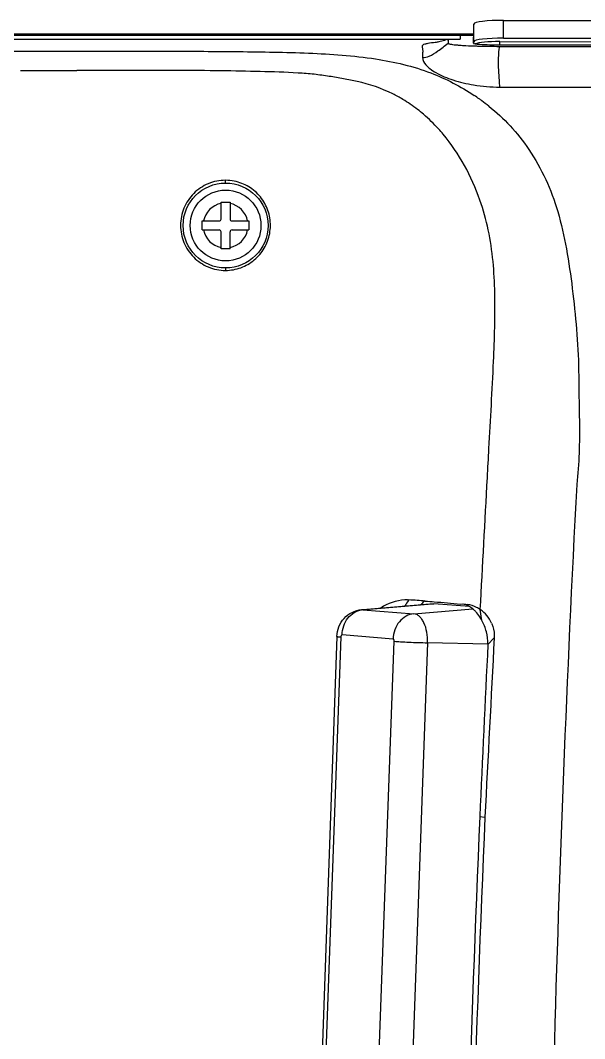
# Model space of a CAD drawing. Header units: millimetres. Extents: x 4086 to 8300, y 123 to 1549.
# Drawn here: x 7766.4 to 7810.2, y 1035.4 to 1114.5 of the extents above; entities that cross this region are included whole.
import ezdxf

# ---------------------------------------------------------------- set-up
doc = ezdxf.new("R2010")
doc.units = ezdxf.units.MM
doc.layers.add('00_COMPONENTS', color=7, linetype='Continuous')

msp = doc.modelspace()

# ---------------------------------------------------------------- linework, layer by layer
at = {"layer": '00_COMPONENTS', "color": 7, "linetype": 'Continuous'}
for p, q in [((7801.62, 1112.712), (7801.62, 1114.228)), ((7803.92, 1113.14), (7803.92, 1114.514)), ((7803.92, 1114.514), (7819.82, 1114.497)), ((7752.092, 1113.36), (7800.542, 1113.357)), ((7800.542, 1113.471), (7801.577, 1113.471)), ((7800.542, 1113.357), (7801.577, 1113.356)), ((7800.542, 1113.357), (7800.542, 1113.053)), ((7801.577, 1113.356), (7801.62, 1113.356)), ((7799.624, 1113.053), (7799.624, 1112.736)), ((7799.624, 1113.053), (7800.542, 1113.053)), ((7801.581, 1112.735), (7801.577, 1113.212)), ((7803.62, 1112.613), (7803.62, 1112.864)), ((7803.62, 1112.864), (7820.12, 1112.846)), ((7803.92, 1113.14), (7819.82, 1113.122)), ((7781.961, 1099.076), (7781.961, 1100.386)), ((7781.961, 1100.386), (7782.661, 1100.386)), ((7782.661, 1100.386), (7782.661, 1099.076)), ((7780.501, 1098.226), (7780.501, 1098.926)), ((7780.501, 1098.926), (7781.811, 1098.926)), ((7780.501, 1098.226), (7781.811, 1098.226)), ((7782.811, 1098.926), (7784.121, 1098.926)), ((7782.811, 1098.226), (7784.121, 1098.226)), ((7784.121, 1098.926), (7784.121, 1098.226)), ((7781.961, 1096.766), (7781.961, 1098.076)), ((7782.661, 1096.766), (7782.661, 1098.076)), ((7782.661, 1096.766), (7781.961, 1096.766)), ((7792.883, 1068.724), (7798.369, 1069.19)), ((7798.496, 1069.19), (7792.984, 1068.724)), ((7796.452, 1069.483), (7796.546, 1069.483)), ((7796.544, 1069.483), (7796.562, 1069.483)), ((7798.369, 1069.19), (7798.496, 1069.19)), ((7801.265, 1068.965), (7798.496, 1069.19)), ((7792.984, 1068.724), (7792.883, 1068.724)), ((7792.984, 1068.724), (7796.946, 1068.402)), ((7796.946, 1068.402), (7801.518, 1068.788)), ((7802.239, 1067.882), (7802.111, 1068.729)), ((7790.967, 1066.643), (7788.671, 1002.71)), ((7791.269, 1066.602), (7788.973, 1002.669)), ((7795.326, 1066.44), (7791.363, 1066.762)), ((7793.112, 1002.332), (7795.408, 1066.266)), ((7798.01, 1066.152), (7795.714, 1002.218)), ((7802.706, 1066.051), (7798.01, 1066.152)), ((7802.706, 1066.03), (7803.194, 1066.534)), ((7802.075, 1052.643), (7802.473, 1052.591))]:
    msp.add_line(p, q, dxfattribs=at)
for radius in [3.3, 2.75]:
    msp.add_circle((7782.311, 1098.576), radius, dxfattribs=at)
for centre, radius, start, end in [((7798.661, 1115.879), 2.985, 286.98476, 288.80944), ((7798.702, 1116.758), 3.825, 282.54259, 283.93941), ((7803.201, 1157.989), 45.487, 267.94525, 268.35464), ((7803.59, 1172.41), 59.914, 268.37865, 270.03218), ((7803.614, 1143.927), 31.314, 268.58921, 270.01821), ((7768.154, 2171.269), 1060.659, 269.902968, 270.140353), ((7776.395, 486.557), 624.068, 89.803219, 90.146108), ((7777.513, 774.917), 335.705, 89.24, 89.82507), ((7803.639, 1121.992), 12.66, 260.70088, 269.92982), ((7792.278, 1094.724), 16.803, 54.56184, 56.13901), ((7790.446, 1098.857), 11.065, 52.17076, 59.35436), ((7792.325, 1094.791), 16.721, 53.72697, 54.56081), ((7792.324, 1094.789), 16.723, 51.32432, 53.72587), ((7790.082, 1098.383), 11.662, 49.23375, 52.18728), ((7782.305, 1098.591), 3.497, 78.69113, 89.98091), ((7782.311, 1098.576), 1.75, 101.53696, 168.46304), ((7782.311, 1098.576), 1.75, 11.53696, 78.46304), ((7781.811, 1099.076), 0.15, 270, 0), ((7782.811, 1099.076), 0.15, 180, 270), ((7782.311, 1098.576), 1.75, 191.53696, 258.46304), ((7781.811, 1098.076), 0.15, 0, 90), ((7782.811, 1098.076), 0.15, 90, 180), ((7782.311, 1098.576), 1.75, 281.53696, 348.46304), ((7782.306, 1098.582), 3.495, 270.0111, 280.08647), ((7796.446, 1065.744), 3.739, 93.16678, 123.74778), ((7796.444, 1065.787), 3.696, 90.38554, 93.1773), ((7801.575, 1065.682), 6.292, 143.42624, 147.8613), ((7796.482, 1059.601), 9.882, 90.1736, 90.35976), ((7790.279, 970.391), 99.291, 85.64072, 86.37207), ((7800.705, 1066.692), 2.475, 63.13485, 80.22617), ((7793.106, 1067.274), 1.455, 94.83641, 98.65315), ((7799.818, 1066.76), 2.65, 40.40664, 45.14631), ((7800.671, 1066.631), 2.545, 55.53638, 63.0666), ((7800.698, 1066.669), 2.498, 23.92465, 55.58754), ((9627.24, 973.35), 1826.887, 177.091886, 177.512393), ((11491.956, 868.699), 3694.063, 176.930067, 177.146614), ((9787.339, 966.62), 1987.127, 177.518866, 178.976907), ((9785.257, 966.686), 1984.644, 177.519184, 178.97764)]:
    msp.add_arc(centre, radius, start, end, dxfattribs=at)
for centre, major_axis, end_param in [((7803.92, 1114.225), (2.3, -0.003), 3.141732), ((7803.92, 1112.851), (2.3, -0.003), 3.141732), ((7803.62, 1112.613), (2, -0.002), 2.832514)]:
    msp.add_ellipse(centre, major_axis=major_axis, ratio=0.125543, start_param=1.570936, end_param=end_param, dxfattribs=at)
for points in [[(7752.092, 1113.466), (7768.242, 1113.465), (7784.392, 1113.47), (7800.542, 1113.471)], [(7752.092, 1113.066), (7767.936, 1113.062), (7783.779, 1113.06), (7799.623, 1113.053)], [(7803.624, 1112.613), (7809.134, 1112.611), (7814.644, 1112.61), (7820.154, 1112.611)], [(7774.803, 1110.622), (7773.453, 1110.62), (7772.103, 1110.615), (7770.753, 1110.612)], [(7809.755, 1087.323), (7809.759, 1085.995), (7809.792, 1084.667), (7809.814, 1083.338)], [(7809.814, 1083.338), (7809.833, 1081.709), (7809.791, 1080.074), (7809.608, 1078.455)], [(7802.11, 1068.73), (7802.294, 1072.148), (7802.48, 1075.567), (7802.665, 1078.985)], [(7800.564, 1069.164), (7800.751, 1069.174), (7800.941, 1069.164), (7801.125, 1069.132)]]:
    msp.add_open_spline(points, degree=3, dxfattribs=at)
for points, knots in [([(7797.635, 1112.584), (7797.607, 1112.554), (7797.567, 1112.475), (7797.626, 1112.321), (7797.639, 1112.164), (7797.631, 1112.003), (7797.598, 1111.838), (7797.607, 1111.708), (7797.624, 1111.623)], [0, 0, 0, 0, 0.124204, 0.242548, 0.484226, 0.608593, 0.73682, 1, 1, 1, 1]), ([(7797.624, 1111.623), (7797.797, 1111.631), (7798.235, 1111.721), (7798.877, 1112.174), (7799.344, 1112.546), (7799.624, 1112.736)], [0, 0, 0, 0, 0.223989, 0.563918, 1, 1, 1, 1]), ([(7799.533, 1113.024), (7799.393, 1112.982), (7799.177, 1112.92), (7798.872, 1112.838), (7798.509, 1112.777), (7798.139, 1112.742), (7797.811, 1112.672), (7797.679, 1112.619), (7797.635, 1112.584)], [0, 0, 0, 0, 0.224097, 0.344528, 0.484848, 0.786951, 0.913525, 1, 1, 1, 1]), ([(7799.624, 1112.736), (7799.624, 1112.718), (7799.692, 1112.689), (7799.792, 1112.666), (7799.974, 1112.636), (7800.203, 1112.611), (7800.484, 1112.587), (7800.945, 1112.556), (7801.312, 1112.54), (7801.57, 1112.531)], [0, 0, 0, 0, 0.02645, 0.08624, 0.177598, 0.296601, 0.440526, 0.606986, 1, 1, 1, 1]), ([(7801.577, 1113.212), (7801.577, 1113.214), (7801.586, 1113.23), (7801.605, 1113.232), (7801.619, 1113.236)], [0, 0, 0, 0, 0.133809, 1, 1, 1, 1]), ([(7801.581, 1112.735), (7801.581, 1112.733), (7801.589, 1112.718), (7801.607, 1112.715), (7801.62, 1112.711)], [0, 0, 0, 0, 0.136236, 1, 1, 1, 1]), ([(7801.633, 1112.708), (7801.687, 1112.694), (7801.831, 1112.675), (7802.234, 1112.641), (7802.583, 1112.629), (7802.843, 1112.622)], [0, 0, 0, 0, 0.137172, 0.35817, 1, 1, 1, 1]), ([(7803.624, 1109.332), (7803.623, 1109.511), (7803.589, 1109.946), (7803.51, 1110.998), (7803.522, 1111.884), (7803.624, 1112.496)], [0, 0, 0, 0, 0.169623, 0.412689, 1, 1, 1, 1]), ([(7803.624, 1112.496), (7804.975, 1112.496), (7810.485, 1112.494), (7815.995, 1112.494), (7820.154, 1112.494)], [0, 0, 0, 0, 0.2453, 1, 1, 1, 1]), ([(7761.595, 1112.131), (7763.408, 1112.129), (7767.033, 1112.125), (7772.471, 1112.132), (7777.908, 1112.128), (7783.341, 1112.095), (7788.699, 1112.016), (7793.722, 1111.686), (7798.128, 1110.668), (7800.589, 1109.382), (7801.64, 1108.677)], [0, 0, 0, 0, 0.133842, 0.267683, 0.401525, 0.535335, 0.668803, 0.797218, 0.906546, 1, 1, 1, 1]), ([(7797.624, 1111.623), (7797.624, 1111.42), (7797.818, 1111.083), (7798.218, 1110.729), (7798.907, 1110.284), (7800.043, 1109.826), (7801.049, 1109.588), (7801.593, 1109.498)], [0, 0, 0, 0, 0.129375, 0.224196, 0.343729, 0.648373, 1, 1, 1, 1]), ([(7787.946, 1110.424), (7786.963, 1110.482), (7784.969, 1110.538), (7782.975, 1110.579), (7781.966, 1110.593)], [0, 0, 0, 0, 0.4938, 1, 1, 1, 1]), ([(7792.539, 1109.77), (7792.188, 1109.848), (7791.465, 1109.981), (7790.352, 1110.171), (7789.175, 1110.338), (7788.364, 1110.4), (7787.946, 1110.424)], [0, 0, 0, 0, 0.231967, 0.47502, 0.729451, 1, 1, 1, 1]), ([(7796.086, 1108.376), (7795.832, 1108.526), (7794.711, 1109.13), (7793.494, 1109.558), (7792.539, 1109.77)], [0, 0, 0, 0, 0.231513, 1, 1, 1, 1]), ([(7803.624, 1109.332), (7805.033, 1109.33), (7810.543, 1109.324), (7816.053, 1109.32), (7820.154, 1109.318)], [0, 0, 0, 0, 0.255765, 1, 1, 1, 1]), ([(7802.774, 1107.845), (7803.358, 1107.378), (7804.494, 1106.337), (7806.559, 1103.741), (7808.035, 1100.436), (7808.849, 1096.717), (7809.285, 1093.653), (7809.614, 1090.509), (7809.741, 1088.388), (7809.755, 1087.323)], [0, 0, 0, 0, 0.100215, 0.205648, 0.442868, 0.576302, 0.715479, 0.857356, 1, 1, 1, 1]), ([(7799.223, 1105.66), (7799.106, 1105.801), (7798.631, 1106.351), (7798.111, 1106.863), (7797.697, 1107.216)], [0, 0, 0, 0, 0.251846, 1, 1, 1, 1]), ([(7802.734, 1098.232), (7802.568, 1099.019), (7801.825, 1101.674), (7800.474, 1104.164), (7799.223, 1105.66)], [0, 0, 0, 0, 0.291789, 1, 1, 1, 1]), ([(7782.306, 1102.088), (7781.851, 1102.088), (7780.93, 1101.905), (7779.767, 1101.124), (7778.99, 1099.958), (7778.719, 1098.584), (7778.993, 1097.211), (7779.771, 1096.048), (7780.932, 1095.269), (7781.852, 1095.087), (7782.306, 1095.087)], [0, 0, 0, 0, 0.125176, 0.250289, 0.375333, 0.500307, 0.625266, 0.750195, 0.875053, 1, 1, 1, 1]), ([(7782.311, 1101.876), (7782.305, 1101.876), (7782.314, 1101.909), (7782.304, 1101.942), (7782.308, 1102.013), (7782.306, 1102.061), (7782.306, 1102.088)], [0, 0, 0, 0, 0.078002, 0.297088, 0.622884, 1, 1, 1, 1]), ([(7782.918, 1095.141), (7783.313, 1095.211), (7784.086, 1095.493), (7785.028, 1096.282), (7785.646, 1097.346), (7785.867, 1098.556), (7785.667, 1099.767), (7785.071, 1100.839), (7784.148, 1101.645), (7783.384, 1101.942), (7782.991, 1102.02)], [0, 0, 0, 0, 0.125055, 0.250221, 0.37549, 0.500718, 0.625701, 0.750456, 0.875171, 1, 1, 1, 1]), ([(7803.14, 1088.014), (7803.217, 1089.779), (7803.339, 1093.19), (7803.074, 1096.619), (7802.734, 1098.232)], [0, 0, 0, 0, 0.517248, 1, 1, 1, 1]), ([(7782.311, 1095.276), (7782.306, 1095.276), (7782.314, 1095.246), (7782.305, 1095.218), (7782.308, 1095.154), (7782.306, 1095.111), (7782.306, 1095.087)], [0, 0, 0, 0, 0.075713, 0.290016, 0.614011, 1, 1, 1, 1]), ([(7802.665, 1078.985), (7802.702, 1079.739), (7802.861, 1082.748), (7803.042, 1085.757), (7803.14, 1088.014)], [0, 0, 0, 0, 0.250364, 1, 1, 1, 1]), ([(7809.608, 1078.455), (7808.817, 1063.592), (7807.701, 1033.859), (7807.084, 1004.113), (7806.492, 989.258)], [0, 0, 0, 0, 0.500286, 1, 1, 1, 1]), ([(7797.498, 1069.117), (7797.523, 1069.147), (7797.619, 1069.26), (7797.729, 1069.362), (7797.816, 1069.427)], [0, 0, 0, 0, 0.263752, 1, 1, 1, 1]), ([(7797.826, 1069.395), (7798.062, 1069.377), (7798.975, 1069.305), (7799.887, 1069.224), (7800.564, 1069.164)], [0, 0, 0, 0, 0.258658, 1, 1, 1, 1]), ([(7801.305, 1068.943), (7801.266, 1068.967), (7801.112, 1069.053), (7800.943, 1069.114), (7800.814, 1069.139)], [0, 0, 0, 0, 0.256755, 1, 1, 1, 1]), ([(7801.687, 1068.639), (7801.657, 1068.669), (7801.539, 1068.781), (7801.408, 1068.88), (7801.305, 1068.943)], [0, 0, 0, 0, 0.259707, 1, 1, 1, 1]), ([(7790.967, 1066.643), (7790.976, 1066.9), (7791.081, 1067.414), (7791.493, 1068.083), (7792.119, 1068.56), (7792.627, 1068.703), (7792.883, 1068.724)], [0, 0, 0, 0, 0.250105, 0.499947, 0.749912, 1, 1, 1, 1]), ([(7791.363, 1066.762), (7791.372, 1066.998), (7791.459, 1067.464), (7791.786, 1068.075), (7792.275, 1068.527), (7792.684, 1068.682), (7792.887, 1068.713)], [0, 0, 0, 0, 0.265631, 0.52364, 0.768298, 1, 1, 1, 1]), ([(7796.946, 1068.402), (7796.734, 1068.384), (7796.303, 1068.247), (7795.78, 1067.797), (7795.428, 1067.168), (7795.335, 1066.685), (7795.326, 1066.44)], [0, 0, 0, 0, 0.23105, 0.475119, 0.733417, 1, 1, 1, 1]), ([(7798.01, 1066.152), (7798.02, 1066.43), (7797.986, 1066.962), (7797.808, 1067.583), (7797.583, 1067.982), (7797.394, 1068.203), (7797.181, 1068.351), (7797.022, 1068.396), (7796.946, 1068.402)], [0, 0, 0, 0, 0.311097, 0.591918, 0.713507, 0.820593, 0.914654, 1, 1, 1, 1]), ([(7802.239, 1067.882), (7802.209, 1067.937), (7802.091, 1068.146), (7801.951, 1068.343), (7801.836, 1068.478)], [0, 0, 0, 0, 0.259697, 1, 1, 1, 1]), ([(7802.706, 1066.036), (7802.721, 1066.362), (7802.623, 1067.006), (7802.387, 1067.606), (7802.239, 1067.882)], [0, 0, 0, 0, 0.510077, 1, 1, 1, 1]), ([(7802.982, 1067.682), (7803.02, 1067.596), (7803.16, 1067.23), (7803.21, 1066.83), (7803.194, 1066.534)], [0, 0, 0, 0, 0.241029, 1, 1, 1, 1]), ([(7790.967, 1066.643), (7790.967, 1066.641), (7790.975, 1066.637), (7790.988, 1066.634), (7791.013, 1066.629), (7791.064, 1066.622), (7791.15, 1066.613), (7791.226, 1066.606), (7791.269, 1066.602)], [0, 0, 0, 0, 0.020396, 0.069633, 0.149613, 0.260387, 0.57283, 1, 1, 1, 1]), ([(7791.363, 1066.762), (7791.352, 1066.763), (7791.315, 1066.75), (7791.28, 1066.688), (7791.27, 1066.634), (7791.269, 1066.602)], [0, 0, 0, 0, 0.177569, 0.53484, 1, 1, 1, 1]), ([(7795.408, 1066.266), (7795.409, 1066.287), (7795.406, 1066.349), (7795.371, 1066.436), (7795.326, 1066.44)], [0, 0, 0, 0, 0.324013, 1, 1, 1, 1]), ([(7795.408, 1066.266), (7795.574, 1066.252), (7795.961, 1066.228), (7796.828, 1066.186), (7797.529, 1066.162), (7798.01, 1066.152)], [0, 0, 0, 0, 0.191795, 0.446001, 1, 1, 1, 1])]:
    msp.add_open_spline(points, degree=3, knots=knots, dxfattribs=at)

doc.saveas('drawing.dxf')
